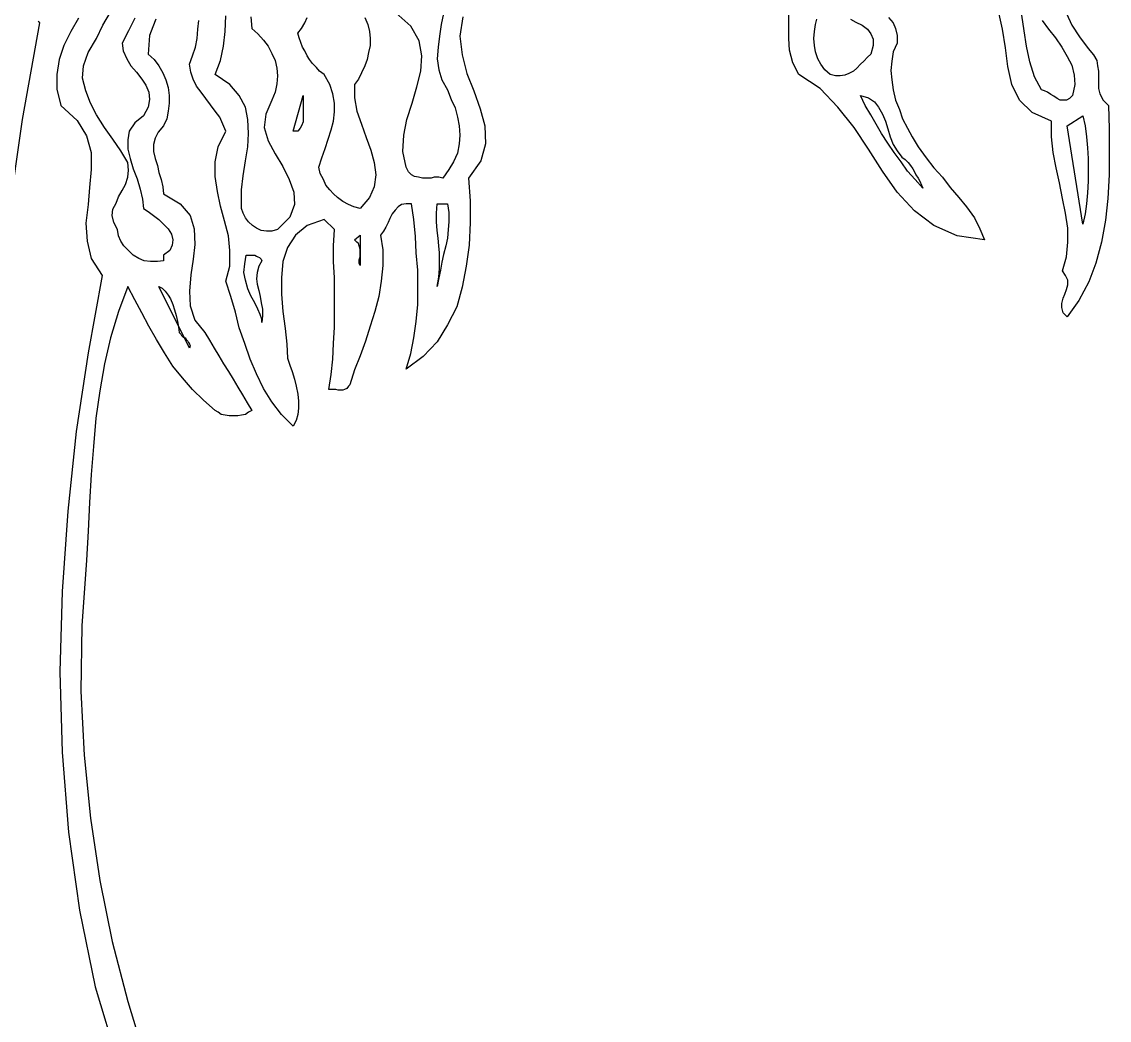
# Model space of a CAD drawing. Extents: x 0.04 to 7.22, y 0.03 to 7.73.
# Drawn here: x 3.261 to 4.656, y 3.045 to 4.325 of the extents above; entities that cross this region are included whole.
import ezdxf

# ---------------------------------------------------------------- set-up
doc = ezdxf.new("R2010")
doc.units = 0
doc.layers.add('1', color=7, linetype='Continuous')

msp = doc.modelspace()

# ---------------------------------------------------------------- linework, layer by layer
for points in [[(4.601, 4.336), (4.608, 4.321), (4.618, 4.306), (4.629, 4.291), (4.636, 4.283), (4.64, 4.276), (4.641, 4.269), (4.642, 4.262), (4.642, 4.254), (4.642, 4.247), (4.642, 4.24), (4.644, 4.233), (4.648, 4.225), (4.655, 4.218), (4.656, 4.188), (4.656, 4.158), (4.656, 4.129), (4.654, 4.099), (4.651, 4.071), (4.646, 4.043), (4.639, 4.016), (4.63, 3.992), (4.617, 3.968), (4.602, 3.947), (4.597, 3.952), (4.595, 3.959), (4.595, 3.964), (4.597, 3.971), (4.599, 3.976), (4.601, 3.982), (4.603, 3.988), (4.603, 3.994), (4.6, 4), (4.596, 4.006), (4.601, 4.024), (4.603, 4.043), (4.603, 4.061), (4.6, 4.08), (4.596, 4.099), (4.592, 4.119), (4.588, 4.138), (4.584, 4.158), (4.582, 4.178), (4.582, 4.198), (4.557, 4.209), (4.541, 4.225), (4.531, 4.245), (4.526, 4.268), (4.523, 4.292), (4.519, 4.316), (4.514, 4.339)], [(3.433, 4.329), (3.429, 4.319), (3.425, 4.308), (3.424, 4.296), (3.423, 4.284), (3.431, 4.277), (3.437, 4.269), (3.442, 4.26), (3.446, 4.251), (3.449, 4.241), (3.45, 4.231), (3.45, 4.221), (3.449, 4.211), (3.447, 4.201), (3.443, 4.192), (3.436, 4.184), (3.432, 4.176), (3.43, 4.168), (3.43, 4.159), (3.432, 4.15), (3.435, 4.141), (3.437, 4.132), (3.44, 4.123), (3.442, 4.114), (3.443, 4.105), (3.464, 4.092), (3.477, 4.077), (3.482, 4.06), (3.483, 4.04), (3.481, 4.021), (3.478, 4.001), (3.476, 3.98), (3.477, 3.961), (3.483, 3.943), (3.496, 3.927), (3.502, 3.917), (3.508, 3.907), (3.514, 3.897), (3.52, 3.887), (3.526, 3.877), (3.532, 3.867), (3.538, 3.857), (3.544, 3.847), (3.55, 3.837), (3.556, 3.827), (3.552, 3.825), (3.548, 3.822), (3.543, 3.821), (3.538, 3.82), (3.533, 3.82), (3.527, 3.82), (3.522, 3.821), (3.517, 3.822), (3.513, 3.825), (3.509, 3.827), (3.494, 3.84), (3.48, 3.854), (3.467, 3.869), (3.455, 3.884), (3.444, 3.901), (3.434, 3.918), (3.424, 3.935), (3.415, 3.952), (3.406, 3.969), (3.397, 3.986), (3.385, 3.954), (3.375, 3.92), (3.367, 3.887), (3.361, 3.852), (3.356, 3.817), (3.353, 3.781), (3.35, 3.745), (3.348, 3.709), (3.346, 3.672), (3.344, 3.635), (3.338, 3.551), (3.337, 3.467), (3.341, 3.385), (3.349, 3.304), (3.361, 3.224), (3.377, 3.146), (3.397, 3.069), (3.42, 2.993)], [(3.827, 4.332), (3.823, 4.307), (3.826, 4.283), (3.832, 4.259), (3.841, 4.237), (3.849, 4.214), (3.855, 4.192), (3.856, 4.169), (3.85, 4.147), (3.834, 4.125), (3.836, 4.096), (3.836, 4.068), (3.835, 4.039), (3.831, 4.012), (3.826, 3.985), (3.819, 3.96), (3.807, 3.937), (3.794, 3.915), (3.776, 3.896), (3.754, 3.88), (3.76, 3.9), (3.764, 3.92), (3.767, 3.941), (3.769, 3.963), (3.769, 3.985), (3.769, 4.007), (3.767, 4.029), (3.766, 4.05), (3.764, 4.072), (3.761, 4.092), (3.754, 4.092), (3.748, 4.091), (3.744, 4.088), (3.74, 4.084), (3.736, 4.079), (3.733, 4.073), (3.731, 4.068), (3.728, 4.062), (3.725, 4.057), (3.721, 4.052), (3.724, 4.033), (3.724, 4.013), (3.722, 3.993), (3.719, 3.973), (3.714, 3.954), (3.708, 3.935), (3.702, 3.916), (3.695, 3.897), (3.688, 3.879), (3.682, 3.86), (3.68, 3.858), (3.678, 3.855), (3.675, 3.854), (3.673, 3.853), (3.67, 3.853), (3.667, 3.853), (3.664, 3.854), (3.661, 3.854), (3.658, 3.854), (3.655, 3.854), (3.658, 3.873), (3.66, 3.893), (3.661, 3.913), (3.662, 3.934), (3.662, 3.955), (3.662, 3.976), (3.662, 3.997), (3.661, 4.018), (3.661, 4.038), (3.662, 4.059), (3.649, 4.072), (3.627, 4.064), (3.612, 4.052), (3.602, 4.036), (3.596, 4.018), (3.594, 3.997), (3.594, 3.976), (3.596, 3.954), (3.599, 3.932), (3.601, 3.912), (3.602, 3.894), (3.605, 3.885), (3.608, 3.877), (3.611, 3.867), (3.613, 3.858), (3.615, 3.848), (3.616, 3.839), (3.616, 3.83), (3.615, 3.822), (3.613, 3.814), (3.609, 3.807), (3.594, 3.822), (3.582, 3.838), (3.571, 3.855), (3.562, 3.874), (3.554, 3.893), (3.547, 3.913), (3.54, 3.933), (3.535, 3.953), (3.529, 3.973), (3.523, 3.993), (3.528, 4.012), (3.528, 4.032), (3.526, 4.051), (3.521, 4.07), (3.516, 4.089), (3.512, 4.108), (3.509, 4.127), (3.509, 4.146), (3.513, 4.165), (3.523, 4.185), (3.519, 4.194), (3.515, 4.203), (3.509, 4.211), (3.503, 4.219), (3.497, 4.227), (3.491, 4.235), (3.485, 4.243), (3.481, 4.252), (3.478, 4.261), (3.476, 4.271), (3.48, 4.282), (3.484, 4.293), (3.486, 4.304), (3.487, 4.316), (3.488, 4.327)], [(4.373, 4.331), (4.379, 4.324), (4.382, 4.317), (4.384, 4.308), (4.384, 4.298), (4.379, 4.287), (4.377, 4.275), (4.376, 4.263), (4.377, 4.251), (4.379, 4.238), (4.382, 4.225), (4.387, 4.213), (4.391, 4.201), (4.397, 4.189), (4.403, 4.178), (4.411, 4.165), (4.421, 4.151), (4.431, 4.138), (4.442, 4.126), (4.452, 4.113), (4.463, 4.1), (4.473, 4.088), (4.483, 4.074), (4.49, 4.06), (4.496, 4.046), (4.461, 4.051), (4.431, 4.064), (4.406, 4.083), (4.384, 4.107), (4.365, 4.134), (4.347, 4.162), (4.329, 4.19), (4.308, 4.216), (4.285, 4.24), (4.258, 4.258), (4.25, 4.273), (4.246, 4.289), (4.245, 4.304), (4.245, 4.32), (4.245, 4.336)]]:
    msp.add_lwpolyline(points)
at = {"layer": '1'}
for points in [[(3.244, 4.074), (3.262, 4.2), (3.284, 4.324), (3.282, 4.326)], [(3.334, 4.33), (3.324, 4.313), (3.315, 4.295), (3.309, 4.277), (3.306, 4.258), (3.306, 4.239), (3.311, 4.218), (3.332, 4.199), (3.344, 4.179), (3.35, 4.158), (3.35, 4.136), (3.348, 4.113), (3.346, 4.091), (3.343, 4.067), (3.345, 4.044), (3.35, 4.022), (3.364, 4), (3.346, 3.901), (3.331, 3.8), (3.32, 3.698), (3.313, 3.595), (3.31, 3.492), (3.313, 3.389), (3.321, 3.286), (3.335, 3.186), (3.355, 3.088), (3.384, 2.993)], [(3.406, 4.33), (3.398, 4.314), (3.39, 4.298), (3.391, 4.288), (3.396, 4.278), (3.401, 4.269), (3.408, 4.261), (3.415, 4.252), (3.42, 4.244), (3.424, 4.235), (3.425, 4.226), (3.423, 4.216), (3.417, 4.205), (3.406, 4.196), (3.399, 4.185), (3.397, 4.174), (3.397, 4.162), (3.4, 4.15), (3.404, 4.137), (3.409, 4.124), (3.413, 4.111), (3.416, 4.098), (3.417, 4.086), (3.423, 4.082), (3.43, 4.077), (3.437, 4.072), (3.443, 4.066), (3.449, 4.06), (3.453, 4.053), (3.455, 4.046), (3.454, 4.039), (3.451, 4.032), (3.443, 4.026), (3.443, 4.019), (3.435, 4.018), (3.426, 4.018), (3.418, 4.019), (3.411, 4.022), (3.404, 4.026), (3.398, 4.032), (3.392, 4.038), (3.388, 4.044), (3.385, 4.051), (3.384, 4.059), (3.379, 4.068), (3.377, 4.077), (3.378, 4.085), (3.382, 4.093), (3.385, 4.101), (3.39, 4.109), (3.394, 4.117), (3.397, 4.126), (3.398, 4.135), (3.397, 4.145), (3.388, 4.16), (3.378, 4.175), (3.367, 4.19), (3.357, 4.206), (3.349, 4.221), (3.343, 4.237), (3.339, 4.253), (3.34, 4.269), (3.346, 4.286), (3.357, 4.304), (3.365, 4.321), (3.375, 4.338)], [(3.555, 4.332), (3.556, 4.317), (3.564, 4.31), (3.571, 4.302), (3.577, 4.294), (3.582, 4.285), (3.586, 4.276), (3.588, 4.266), (3.589, 4.256), (3.588, 4.246), (3.586, 4.235), (3.582, 4.225), (3.574, 4.207), (3.572, 4.19), (3.577, 4.173), (3.586, 4.156), (3.596, 4.14), (3.604, 4.123), (3.61, 4.107), (3.611, 4.091), (3.605, 4.075), (3.589, 4.059), (3.582, 4.057), (3.575, 4.057), (3.568, 4.058), (3.562, 4.061), (3.557, 4.064), (3.552, 4.069), (3.548, 4.074), (3.545, 4.08), (3.543, 4.086), (3.543, 4.092), (3.543, 4.11), (3.545, 4.128), (3.548, 4.147), (3.551, 4.165), (3.552, 4.182), (3.551, 4.2), (3.548, 4.216), (3.54, 4.231), (3.528, 4.245), (3.509, 4.258), (3.516, 4.276), (3.52, 4.294), (3.522, 4.313), (3.523, 4.333)], [(3.701, 4.331), (3.705, 4.322), (3.707, 4.313), (3.708, 4.304), (3.708, 4.295), (3.706, 4.286), (3.704, 4.277), (3.701, 4.269), (3.697, 4.26), (3.693, 4.252), (3.688, 4.245), (3.688, 4.228), (3.691, 4.211), (3.697, 4.194), (3.703, 4.177), (3.709, 4.161), (3.713, 4.145), (3.715, 4.129), (3.713, 4.114), (3.707, 4.1), (3.695, 4.086), (3.687, 4.088), (3.68, 4.091), (3.673, 4.095), (3.666, 4.1), (3.661, 4.105), (3.656, 4.11), (3.651, 4.116), (3.648, 4.123), (3.644, 4.131), (3.642, 4.139), (3.646, 4.151), (3.65, 4.163), (3.654, 4.175), (3.658, 4.187), (3.661, 4.198), (3.662, 4.21), (3.662, 4.221), (3.66, 4.233), (3.656, 4.245), (3.649, 4.258), (3.643, 4.262), (3.639, 4.267), (3.634, 4.272), (3.63, 4.277), (3.627, 4.282), (3.624, 4.288), (3.621, 4.293), (3.619, 4.299), (3.617, 4.305), (3.615, 4.311), (3.62, 4.317), (3.624, 4.324), (3.627, 4.331)], [(3.802, 4.336), (3.799, 4.322), (3.797, 4.307), (3.795, 4.293), (3.794, 4.278), (3.796, 4.264), (3.8, 4.251), (3.807, 4.238), (3.812, 4.226), (3.817, 4.215), (3.82, 4.203), (3.822, 4.192), (3.823, 4.18), (3.822, 4.169), (3.82, 4.157), (3.815, 4.146), (3.809, 4.136), (3.801, 4.125), (3.796, 4.126), (3.79, 4.126), (3.786, 4.125), (3.78, 4.125), (3.775, 4.125), (3.77, 4.126), (3.765, 4.127), (3.761, 4.129), (3.757, 4.133), (3.754, 4.139), (3.75, 4.159), (3.751, 4.18), (3.755, 4.2), (3.762, 4.221), (3.768, 4.242), (3.773, 4.262), (3.774, 4.282), (3.771, 4.301), (3.76, 4.32), (3.741, 4.337)], [(4.324, 4.329), (4.331, 4.325), (4.339, 4.321), (4.346, 4.316), (4.35, 4.31), (4.353, 4.303), (4.353, 4.295), (4.35, 4.284), (4.346, 4.28), (4.341, 4.275), (4.337, 4.271), (4.332, 4.266), (4.328, 4.262), (4.322, 4.259), (4.317, 4.257), (4.311, 4.256), (4.305, 4.256), (4.298, 4.258), (4.291, 4.264), (4.286, 4.271), (4.282, 4.278), (4.279, 4.287), (4.278, 4.295), (4.277, 4.304), (4.278, 4.313), (4.279, 4.322), (4.281, 4.329)], [(4.57, 4.327), (4.578, 4.316), (4.587, 4.305), (4.595, 4.293), (4.602, 4.281), (4.608, 4.27), (4.611, 4.257), (4.612, 4.245), (4.609, 4.231), (4.605, 4.227), (4.601, 4.225), (4.597, 4.225), (4.593, 4.225), (4.589, 4.227), (4.585, 4.23), (4.581, 4.232), (4.577, 4.235), (4.573, 4.237), (4.569, 4.238), (4.56, 4.255), (4.554, 4.274), (4.55, 4.294), (4.547, 4.314), (4.544, 4.334)], [(3.615, 4.185), (3.609, 4.185), (3.622, 4.231), (3.622, 4.227), (3.622, 4.222), (3.622, 4.217), (3.622, 4.211), (3.622, 4.206), (3.622, 4.201), (3.622, 4.197), (3.62, 4.192), (3.618, 4.189), (3.615, 4.185)], [(4.39, 4.152), (4.394, 4.149), (4.398, 4.145), (4.401, 4.141), (4.404, 4.137), (4.406, 4.133), (4.408, 4.129), (4.411, 4.125), (4.413, 4.121), (4.415, 4.116), (4.417, 4.112), (4.407, 4.123), (4.397, 4.134), (4.389, 4.146), (4.38, 4.158), (4.372, 4.17), (4.364, 4.182), (4.357, 4.194), (4.35, 4.206), (4.343, 4.218), (4.337, 4.231), (4.347, 4.228), (4.355, 4.223), (4.36, 4.216), (4.365, 4.207), (4.369, 4.198), (4.372, 4.188), (4.375, 4.178), (4.379, 4.168), (4.384, 4.16), (4.39, 4.152)], [(4.622, 4.066), (4.602, 4.192), (4.622, 4.205), (4.625, 4.192), (4.627, 4.178), (4.628, 4.164), (4.629, 4.15), (4.629, 4.135), (4.629, 4.121), (4.628, 4.106), (4.627, 4.092), (4.625, 4.079), (4.622, 4.066)], [(3.807, 4.092), (3.809, 4.081), (3.809, 4.069), (3.808, 4.059), (3.807, 4.048), (3.805, 4.038), (3.802, 4.027), (3.8, 4.017), (3.798, 4.007), (3.796, 3.997), (3.794, 3.986), (3.796, 3.998), (3.797, 4.009), (3.797, 4.019), (3.797, 4.029), (3.796, 4.038), (3.795, 4.048), (3.794, 4.058), (3.793, 4.069), (3.793, 4.08), (3.794, 4.092), (3.807, 4.092)], [(3.695, 4.013), (3.694, 4.016), (3.694, 4.02), (3.695, 4.024), (3.695, 4.027), (3.695, 4.031), (3.695, 4.034), (3.694, 4.038), (3.693, 4.041), (3.691, 4.043), (3.688, 4.046), (3.695, 4.052), (3.695, 4.013)], [(3.569, 4.019), (3.565, 4.012), (3.563, 4.004), (3.562, 3.996), (3.563, 3.989), (3.565, 3.981), (3.567, 3.973), (3.568, 3.965), (3.57, 3.957), (3.57, 3.949), (3.569, 3.94), (3.569, 3.944), (3.567, 3.95), (3.564, 3.957), (3.56, 3.965), (3.555, 3.974), (3.551, 3.983), (3.548, 3.994), (3.546, 4.004), (3.547, 4.015), (3.549, 4.026), (3.552, 4.026), (3.555, 4.026), (3.557, 4.026), (3.56, 4.026), (3.562, 4.025), (3.564, 4.024), (3.566, 4.023), (3.568, 4.021), (3.569, 4.019)], [(3.463, 3.927), (3.465, 3.925), (3.466, 3.923), (3.468, 3.921), (3.471, 3.92), (3.472, 3.918), (3.474, 3.916), (3.475, 3.914), (3.476, 3.912), (3.477, 3.91), (3.476, 3.907), (3.437, 3.986), (3.441, 3.984), (3.445, 3.98), (3.449, 3.975), (3.452, 3.97), (3.455, 3.963), (3.457, 3.956), (3.459, 3.949), (3.461, 3.941), (3.462, 3.934), (3.463, 3.927)]]:
    msp.add_lwpolyline(points, dxfattribs=at)

doc.saveas('drawing.dxf')
